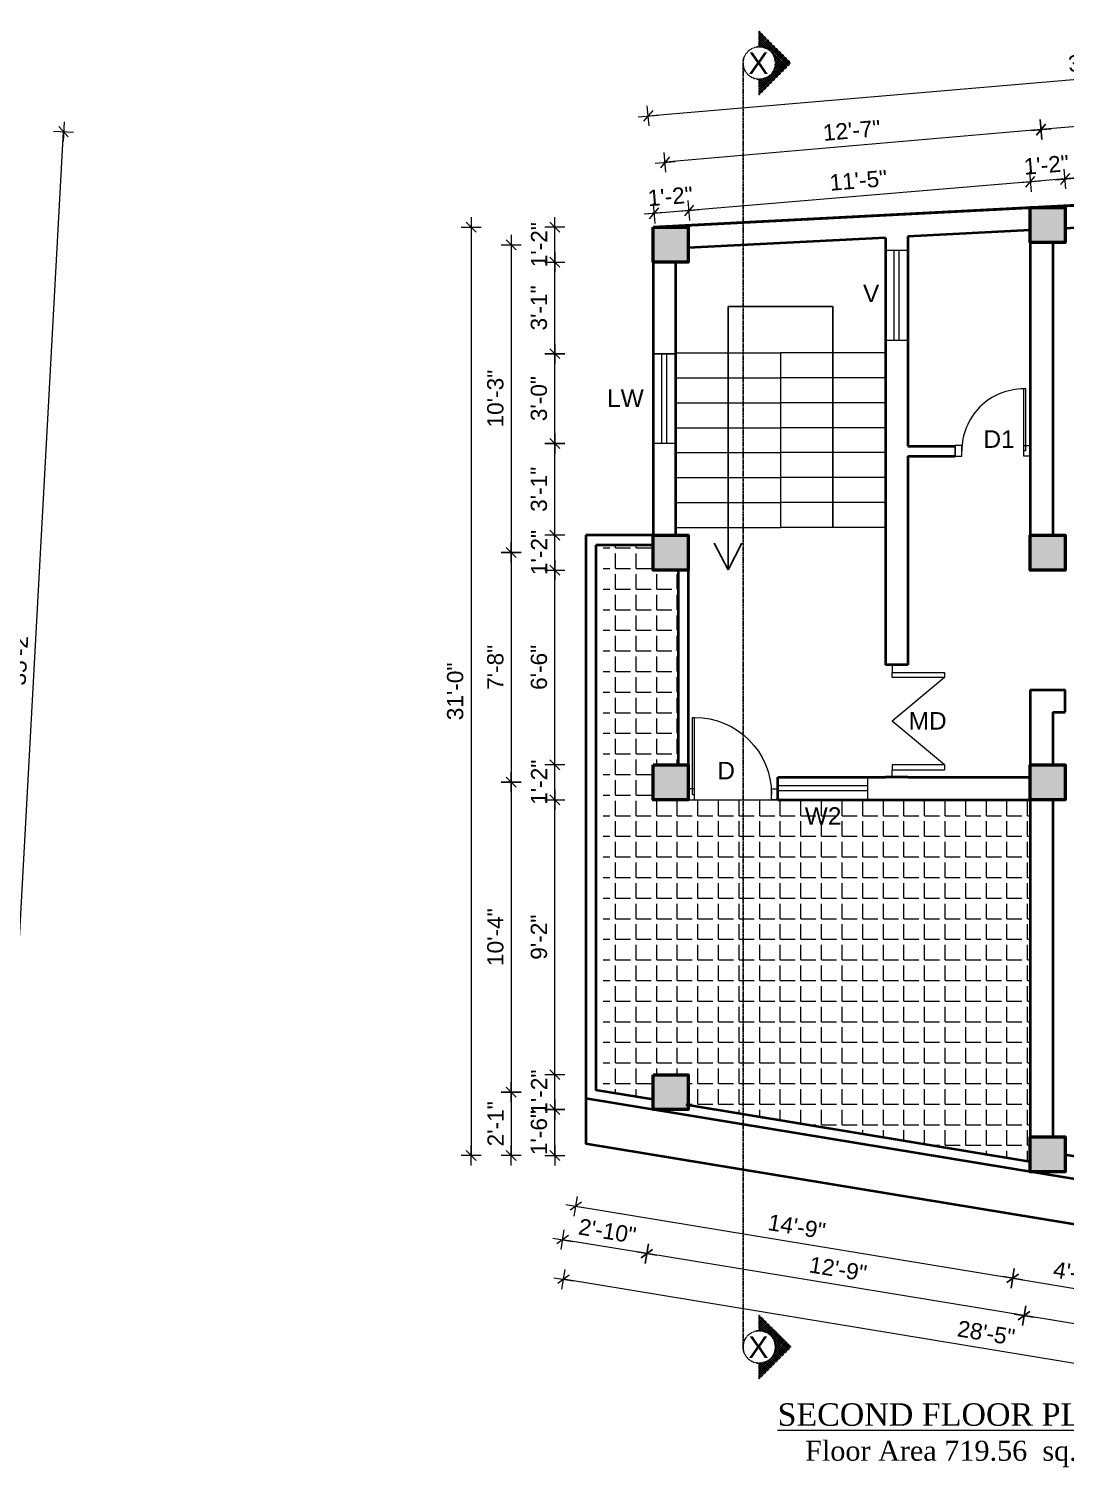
# Model space of a CAD drawing. Header units: inches. Extents: x -14619 to 1971361, y -855114 to -978.
# Drawn here: x 22684 to 23099, y -5102 to -4525 of the extents above; entities that cross this region are included whole.
import ezdxf

# ---------------------------------------------------------------- set-up
doc = ezdxf.new("R2010")
doc.units = ezdxf.units.IN
doc.header["$LTSCALE"] = 0.5
doc.header["$MEASUREMENT"] = 0
doc.header["$PDMODE"] = 66
doc.linetypes.add('CENTERX2', pattern=[4, 2.5, -0.5, 0.5, -0.5])
doc.layers.add('A-Sect-Iden', color=111, linetype='CENTERX2')
for name, color, linetype, lineweight in [('COLUMN', 8, 'Continuous', 50), ('DIM', 180, 'Continuous', 5), ('ELEVATION', 85, 'Continuous', 9), ('ha', 253, 'Continuous', 13), ('HACTH', 8, 'Continuous', 5), ('stair', 132, 'Continuous', 13), ('TEXT', 220, 'Continuous', 9), ('Toilet', 7, 'Continuous', 25), ('wall', 20, 'Continuous', 40), ('Win frame', 132, 'Continuous', 15), ('window', 6, 'Continuous', 13)]:
    doc.layers.add(name, color=color, linetype=linetype, lineweight=lineweight)
doc.styles.add('arial', font='arial.ttf')
doc.styles.add('HEADING', font='swissel.ttf')
doc.dimstyles.new('1 96', dxfattribs={"dimtxt": 6.5, "dimasz": 4, "dimexe": 0, "dimexo": 0, "dimgap": 3, "dimtad": 1, "dimdec": 0, "dimzin": 11, "dimdsep": 46, "dimlunit": 3, "dimtxsty": 'arial', "dimblk": 'oblique', "dimcen": 4, "dimse1": 1, "dimse2": 1, "dimclrd": 256, "dimclre": 256, "dimclrt": 256, "dimadec": 0, "dimazin": 0, "dimtfac": 1, "dimtdec": 0, "dimtix": 1, "dimtmove": 0, "dimatfit": 3, "dimldrblk": 'Arrow2', "dimfxl": 1, "dimtolj": 1, "dimtzin": 0, "dimlwd": -1, "dimlwe": 9, "dimarcsym": 0})

# ---------------------------------------------------------------- blocks, each defined once
blk = doc.blocks.new('door')
at = {"layer": 'window', "ltscale": 0.002}
for p, q in [((-100562.66, -53980.34), (-100562.65, -53949.5)), ((-100561.8, -53949.5), (-100562.65, -53949.5)), ((-100561.81, -53980.35), (-100561.8, -53949.5)), ((-100561.81, -53980.35), (-100562.66, -53980.35))]:
    blk.add_line(p, q, dxfattribs=at)
for points in [[(-100596.09, -53982.49), (-100593.52, -53982.49), (-100593.52, -53978.2), (-100596.09, -53978.2)], [(-100560.09, -53982.49), (-100562.66, -53982.49), (-100562.66, -53978.2), (-100560.09, -53978.2)]]:
    blk.add_lwpolyline(points, close=True, dxfattribs=at)
blk.add_arc((-100562.66, -53980.36), 30.86, 89.97932, 179.97932, dxfattribs=at)
blk = doc.blocks.new('oblique')
at = {"lineweight": 9}
for p, q in [((1, 0), (-1, 0)), ((-0.5, -0.5), (0.5, 0.5)), ((0, 1), (0, -1))]:
    blk.add_line(p, q, dxfattribs=at)
blk = doc.blocks.new('*D1139')
at = {"layer": 'Defpoints', "color": 0, "transparency": 16777216}
for p in [(22910.42, -4954.41), (23085.35, -4983.27), (23078.32, -5025.9)]:
    blk.add_point(p, dxfattribs=at)
at = {"layer": 'DIM', "transparency": 16777216}
blk.add_line((22903.39, -4997.05), (23078.32, -5025.9), dxfattribs=at)
at = {"layer": 'DIM', "transparency": 16777216, "xscale": 4, "yscale": 4, "zscale": 4}
for p, rotation in [((22903.39, -4997.05), 170.6334039608234), ((23078.32, -5025.9), 350.6334039608234)]:
    blk.add_blockref('oblique', p, dxfattribs=dict(at, rotation=rotation))
at = {"layer": 'DIM', "transparency": 16777216, "insert": (22991.88, -5005.24), "char_height": 6.5, "attachment_point": 5, "rotation": 350.6334, "style": 'arial'}
blk.add_mtext('\\A1;14\'-9"', dxfattribs=at)
blk = doc.blocks.new('_Oblique')
at = {"color": 0, "linetype": 'ByBlock', "lineweight": -2}
blk.add_line((-0.5, -0.5), (0.5, 0.5), dxfattribs=at)
blk = doc.blocks.new('Arrow2')
for p, q in [((-4.1, 0.75), (-3.08, 0)), ((0, 0), (-4.1, 0.75)), ((-3.08, 0), (-4.1, -0.75)), ((-4.1, -0.75), (0, 0))]:
    blk.add_line(p, q)
blk.add_solid([(-4.1, 0.75), (0, 0), (-3.08, 0), (-4.1, -0.75)])
blk = doc.blocks.new('*D1140')
at = {"layer": 'Defpoints', "color": 0, "transparency": 16777216}
for p in [(23085.35, -4983.27), (23133.91, -4991.28), (23126.88, -5033.91)]:
    blk.add_point(p, dxfattribs=at)
at = {"layer": 'DIM', "transparency": 16777216}
blk.add_line((23078.32, -5025.9), (23126.88, -5033.91), dxfattribs=at)
at = {"layer": 'DIM', "transparency": 16777216, "xscale": 4, "yscale": 4, "zscale": 4}
for p, rotation in [((23078.32, -5025.9), 170.6334039608077), ((23126.88, -5033.91), 350.6334039608077)]:
    blk.add_blockref('oblique', p, dxfattribs=dict(at, rotation=rotation))
at = {"layer": 'DIM', "transparency": 16777216, "insert": (23103.62, -5023.73), "char_height": 6.5, "attachment_point": 5, "rotation": 350.6334, "style": 'arial'}
blk.add_mtext('\\A1;4\'-1"', dxfattribs=at)
blk = doc.blocks.new('*D1143')
at = {"layer": 'Defpoints', "color": 0, "transparency": 16777216}
for p in [(23092.35, -4983.27), (23237.6, -5007.17), (23082.87, -5040.87)]:
    blk.add_point(p, dxfattribs=at)
at = {"layer": 'DIM', "transparency": 16777216}
blk.add_line((23228.12, -5064.77), (23082.87, -5040.87), dxfattribs=at)
at = {"layer": 'DIM', "transparency": 16777216, "xscale": 4, "yscale": 4, "zscale": 4}
for p, rotation in [((23082.87, -5040.87), 170.6544011370747), ((23228.12, -5064.77), 350.6544011370747)]:
    blk.add_blockref('oblique', p, dxfattribs=dict(at, rotation=rotation))
at = {"layer": 'DIM', "transparency": 16777216, "insert": (23156.52, -5046.59), "char_height": 6.5, "attachment_point": 5, "rotation": 350.6544, "style": 'arial'}
blk.add_mtext('\\A1;12\'-3"', dxfattribs=at)
blk = doc.blocks.new('*D1144')
at = {"layer": 'Defpoints', "color": 0, "transparency": 16777216}
for p in [(22941.35, -4958.36), (23092.35, -4983.27), (22931.86, -5016.02)]:
    blk.add_point(p, dxfattribs=at)
at = {"layer": 'DIM', "transparency": 16777216}
blk.add_line((23082.87, -5040.87), (22931.86, -5016.02), dxfattribs=at)
at = {"layer": 'DIM', "transparency": 16777216, "xscale": 4, "yscale": 4, "zscale": 4}
for p, rotation in [((22931.86, -5016.02), 170.6544011371243), ((23082.87, -5040.87), 350.6544011371244)]:
    blk.add_blockref('oblique', p, dxfattribs=dict(at, rotation=rotation))
at = {"layer": 'DIM', "transparency": 16777216, "insert": (23008.4, -5022.21), "char_height": 6.5, "attachment_point": 5, "rotation": 350.6544, "style": 'arial'}
blk.add_mtext('\\A1;12\'-9"', dxfattribs=at)
blk = doc.blocks.new('*D1145')
at = {"layer": 'Defpoints', "color": 0, "transparency": 16777216}
for p in [(22907.45, -4953.92), (22941.35, -4958.36), (22898.14, -5010.47)]:
    blk.add_point(p, dxfattribs=at)
at = {"layer": 'DIM', "transparency": 16777216}
blk.add_line((22931.86, -5016.02), (22898.14, -5010.47), dxfattribs=at)
at = {"layer": 'DIM', "transparency": 16777216, "xscale": 4, "yscale": 4, "zscale": 4}
for p, rotation in [((22898.14, -5010.47), 170.6544011371243), ((22931.86, -5016.02), 350.6544011371244)]:
    blk.add_blockref('oblique', p, dxfattribs=dict(at, rotation=rotation))
at = {"layer": 'DIM', "transparency": 16777216, "insert": (22916.03, -5007.01), "char_height": 6.5, "attachment_point": 5, "rotation": 350.6544, "style": 'arial'}
blk.add_mtext('\\A1;2\'-10"', dxfattribs=at)
blk = doc.blocks.new('*D1146')
at = {"layer": 'Defpoints', "color": 0, "transparency": 16777216}
for p in [(22907.45, -4972.08), (22898.5, -5026.32), (23243.79, -5027.56)]:
    blk.add_point(p, dxfattribs=at)
at = {"layer": 'DIM', "transparency": 16777216}
blk.add_line((23234.84, -5081.8), (22898.5, -5026.32), dxfattribs=at)
at = {"layer": 'DIM', "transparency": 16777216, "xscale": 4, "yscale": 4, "zscale": 4}
for p, rotation in [((22898.5, -5026.32), 170.6334039608231), ((23234.84, -5081.8), 350.6334039608232)]:
    blk.add_blockref('oblique', p, dxfattribs=dict(at, rotation=rotation))
at = {"layer": 'DIM', "transparency": 16777216, "insert": (23067.7, -5047.82), "char_height": 6.5, "attachment_point": 5, "rotation": 350.6334, "style": 'arial'}
blk.add_mtext('\\A1;28\'-5"', dxfattribs=at)
blk = doc.blocks.new('*D1001')
at = {"layer": 'Defpoints', "color": 0, "transparency": 16777216}
for p in [(23099.26, -4585.6), (23253.66, -4580.9), (23099.6, -4589.64)]:
    blk.add_point(p, dxfattribs=at)
at = {"layer": 'DIM', "transparency": 16777216}
blk.add_line((23252.98, -4572.72), (23099.26, -4585.6), dxfattribs=at)
at = {"layer": 'DIM', "transparency": 16777216, "xscale": 4, "yscale": 4, "zscale": 4}
for p, rotation in [((23252.98, -4572.72), 4.790040760971524), ((23099.26, -4585.6), 184.7900407609715)]:
    blk.add_blockref('oblique', p, dxfattribs=dict(at, rotation=rotation))
at = {"layer": 'DIM', "transparency": 16777216, "insert": (23175.59, -4572.87), "char_height": 6.5, "attachment_point": 5, "rotation": 4.79004, "style": 'arial'}
blk.add_mtext('\\A1;12\'-10"', dxfattribs=at)
blk = doc.blocks.new('*D1002')
at = {"layer": 'Defpoints', "color": 0, "transparency": 16777216}
for p in [(23085.36, -4586.77), (23085.6, -4589.64), (23099.6, -4589.64)]:
    blk.add_point(p, dxfattribs=at)
at = {"layer": 'DIM', "transparency": 16777216}
for p, q in [((23099.26, -4585.6), (23085.36, -4586.77)), ((23099.26, -4585.6), (23103.25, -4585.27)), ((23085.36, -4586.77), (23081.37, -4587.1))]:
    blk.add_line(p, q, dxfattribs=at)
at = {"layer": 'DIM', "transparency": 16777216, "xscale": 4, "yscale": 4, "zscale": 4}
for p, rotation in [((23085.36, -4586.77), 4.790040760971511), ((23099.26, -4585.6), 184.7900407609715)]:
    blk.add_blockref('oblique', p, dxfattribs=dict(at, rotation=rotation))
at = {"layer": 'DIM', "transparency": 16777216, "insert": (23091.79, -4579.94), "char_height": 6.5, "attachment_point": 5, "rotation": 4.79004, "style": 'arial'}
blk.add_mtext('\\A1;1\'-2"', dxfattribs=at)
blk = doc.blocks.new('*D1003')
at = {"layer": 'Defpoints', "color": 0, "transparency": 16777216}
for p in [(23085.6, -4589.64), (22948.67, -4597.48), (22948.73, -4598.22)]:
    blk.add_point(p, dxfattribs=at)
at = {"layer": 'DIM', "transparency": 16777216}
blk.add_line((23085.36, -4586.77), (22948.73, -4598.22), dxfattribs=at)
at = {"layer": 'DIM', "transparency": 16777216, "xscale": 4, "yscale": 4, "zscale": 4}
for p, rotation in [((23085.36, -4586.77), 4.790040760971524), ((22948.73, -4598.22), 184.7900407609715)]:
    blk.add_blockref('oblique', p, dxfattribs=dict(at, rotation=rotation))
at = {"layer": 'DIM', "transparency": 16777216, "insert": (23016.52, -4586.2), "char_height": 6.5, "attachment_point": 5, "rotation": 4.79004, "style": 'arial'}
blk.add_mtext('\\A1;11\'-5"', dxfattribs=at)
blk = doc.blocks.new('*D1004')
at = {"layer": 'Defpoints', "color": 0, "transparency": 16777216}
for p in [(22934.6, -4597.49), (22948.67, -4597.48), (22934.76, -4599.39)]:
    blk.add_point(p, dxfattribs=at)
at = {"layer": 'DIM', "transparency": 16777216}
for p, q in [((22934.76, -4599.39), (22930.77, -4599.72)), ((22948.73, -4598.22), (22934.76, -4599.39)), ((22948.73, -4598.22), (22952.72, -4597.88))]:
    blk.add_line(p, q, dxfattribs=at)
at = {"layer": 'DIM', "transparency": 16777216, "xscale": 4, "yscale": 4, "zscale": 4}
for p, rotation in [((22934.76, -4599.39), 4.790040760971511), ((22948.73, -4598.22), 184.7900407609715)]:
    blk.add_blockref('oblique', p, dxfattribs=dict(at, rotation=rotation))
at = {"layer": 'DIM', "transparency": 16777216, "insert": (22941.22, -4592.56), "char_height": 6.5, "attachment_point": 5, "rotation": 4.79004, "style": 'arial'}
blk.add_mtext('\\A1;1\'-2"', dxfattribs=at)
blk = doc.blocks.new('*D1070')
at = {"layer": 'Defpoints', "color": 0, "transparency": 16777216}
for p in [(23089.63, -4565.83), (23260.42, -4588.36), (23092.35, -4597.1)]:
    blk.add_point(p, dxfattribs=at)
at = {"layer": 'DIM', "transparency": 16777216}
blk.add_line((23257.19, -4551.24), (23089.63, -4565.83), dxfattribs=at)
at = {"layer": 'DIM', "transparency": 16777216, "xscale": 4, "yscale": 4, "zscale": 4}
for p, rotation in [((23257.19, -4551.24), 4.975038053404806), ((23089.63, -4565.83), 184.9750380534048)]:
    blk.add_blockref('oblique', p, dxfattribs=dict(at, rotation=rotation))
at = {"layer": 'DIM', "transparency": 16777216, "insert": (23172.86, -4552.24), "char_height": 6.5, "attachment_point": 5, "rotation": 4.97504, "style": 'arial'}
blk.add_mtext('\\A1;14\'-0"', dxfattribs=at)
blk = doc.blocks.new('*D1071')
at = {"layer": 'Defpoints', "color": 0, "transparency": 16777216}
for p in [(22939.16, -4578.93), (23092.35, -4597.1), (22941.42, -4604.94)]:
    blk.add_point(p, dxfattribs=at)
at = {"layer": 'DIM', "transparency": 16777216}
blk.add_line((23089.63, -4565.83), (22939.16, -4578.93), dxfattribs=at)
at = {"layer": 'DIM', "transparency": 16777216, "xscale": 4, "yscale": 4, "zscale": 4}
for p, rotation in [((23089.63, -4565.83), 4.975038053404806), ((22939.16, -4578.93), 184.9750380534048)]:
    blk.add_blockref('oblique', p, dxfattribs=dict(at, rotation=rotation))
at = {"layer": 'DIM', "transparency": 16777216, "insert": (23013.85, -4566.14), "char_height": 6.5, "attachment_point": 5, "rotation": 4.97504, "style": 'arial'}
blk.add_mtext('\\A1;12\'-7"', dxfattribs=at)
blk = doc.blocks.new('*D1005')
at = {"layer": 'Defpoints', "color": 0, "transparency": 16777216}
for p in [(23292.88, -4529.43), (23297.28, -4580.71), (22936.76, -4611.62)]:
    blk.add_point(p, dxfattribs=at)
at = {"layer": 'DIM', "transparency": 16777216}
blk.add_line((22932.37, -4560.35), (23292.88, -4529.43), dxfattribs=at)
at = {"layer": 'DIM', "transparency": 16777216, "xscale": 4, "yscale": 4, "zscale": 4}
for p, rotation in [((23292.88, -4529.43), 4.901622646128566), ((22932.37, -4560.35), 184.9016226461285)]:
    blk.add_blockref('oblique', p, dxfattribs=dict(at, rotation=rotation))
at = {"layer": 'DIM', "transparency": 16777216, "insert": (23112.08, -4538.59), "char_height": 6.5, "attachment_point": 5, "rotation": 4.90162, "style": 'arial'}
blk.add_mtext('\\A1;30\'-2"', dxfattribs=at)
blk = doc.blocks.new('*D1103')
at = {"layer": 'Defpoints', "color": 0, "transparency": 16777216}
for p in [(22894.98, -4958.36), (22934.35, -4958.36), (22935.76, -4976.75)]:
    blk.add_point(p, dxfattribs=at)
at = {"layer": 'DIM', "transparency": 16777216}
for p, q in [((22894.98, -4958.36), (22894.98, -4954.36)), ((22894.98, -4976.75), (22894.98, -4958.36)), ((22894.98, -4976.75), (22894.98, -4980.75))]:
    blk.add_line(p, q, dxfattribs=at)
at = {"layer": 'DIM', "transparency": 16777216, "xscale": 4, "yscale": 4, "zscale": 4}
for p, rotation in [((22894.98, -4958.36), 270), ((22894.98, -4976.75), 90)]:
    blk.add_blockref('oblique', p, dxfattribs=dict(at, rotation=rotation))
at = {"layer": 'DIM', "transparency": 16777216, "insert": (22888.66, -4967.55), "char_height": 6.5, "attachment_point": 5, "rotation": 90, "style": 'arial'}
blk.add_mtext('\\A1;1\'-6"', dxfattribs=at)
blk = doc.blocks.new('*D1104')
at = {"layer": 'Defpoints', "color": 0, "transparency": 16777216}
for p in [(22894.98, -4944.36), (22934.35, -4944.36), (22934.35, -4958.36)]:
    blk.add_point(p, dxfattribs=at)
at = {"layer": 'DIM', "transparency": 16777216}
for p, q in [((22894.98, -4944.36), (22894.98, -4940.36)), ((22894.98, -4958.36), (22894.98, -4944.36)), ((22894.98, -4958.36), (22894.98, -4962.36))]:
    blk.add_line(p, q, dxfattribs=at)
at = {"layer": 'DIM', "transparency": 16777216, "xscale": 4, "yscale": 4, "zscale": 4}
for p, rotation in [((22894.98, -4944.36), 270), ((22894.98, -4958.36), 90)]:
    blk.add_blockref('oblique', p, dxfattribs=dict(at, rotation=rotation))
at = {"layer": 'DIM', "transparency": 16777216, "insert": (22888.71, -4951.36), "char_height": 6.5, "attachment_point": 5, "rotation": 90, "style": 'arial'}
blk.add_mtext('\\A1;1\'-2"', dxfattribs=at)
blk = doc.blocks.new('*D1105')
at = {"layer": 'Defpoints', "color": 0, "transparency": 16777216}
for p in [(22894.98, -4834.23), (22934.35, -4834.23), (22934.35, -4944.36)]:
    blk.add_point(p, dxfattribs=at)
at = {"layer": 'DIM', "transparency": 16777216}
blk.add_line((22894.98, -4944.36), (22894.98, -4834.23), dxfattribs=at)
at = {"layer": 'DIM', "transparency": 16777216, "xscale": 4, "yscale": 4, "zscale": 4}
for p, rotation in [((22894.98, -4834.23), 90), ((22894.98, -4944.36), 270)]:
    blk.add_blockref('oblique', p, dxfattribs=dict(at, rotation=rotation))
at = {"layer": 'DIM', "transparency": 16777216, "insert": (22888.66, -4889.29), "char_height": 6.5, "attachment_point": 5, "rotation": 90, "style": 'arial'}
blk.add_mtext('\\A1;9\'-2"', dxfattribs=at)
blk = doc.blocks.new('*D1106')
at = {"layer": 'Defpoints', "color": 0, "transparency": 16777216}
for p in [(22894.98, -4820.23), (22934.35, -4820.23), (22934.35, -4834.23)]:
    blk.add_point(p, dxfattribs=at)
at = {"layer": 'DIM', "transparency": 16777216}
for p, q in [((22894.98, -4820.23), (22894.98, -4816.23)), ((22894.98, -4834.23), (22894.98, -4820.23)), ((22894.98, -4834.23), (22894.98, -4838.23))]:
    blk.add_line(p, q, dxfattribs=at)
at = {"layer": 'DIM', "transparency": 16777216, "xscale": 4, "yscale": 4, "zscale": 4}
for p, rotation in [((22894.98, -4820.23), 270), ((22894.98, -4834.23), 90)]:
    blk.add_blockref('oblique', p, dxfattribs=dict(at, rotation=rotation))
at = {"layer": 'DIM', "transparency": 16777216, "insert": (22888.71, -4827.23), "char_height": 6.5, "attachment_point": 5, "rotation": 90, "style": 'arial'}
blk.add_mtext('\\A1;1\'-2"', dxfattribs=at)
blk = doc.blocks.new('*D1107')
at = {"layer": 'Defpoints', "color": 0, "transparency": 16777216}
for p in [(22894.98, -4742.23), (22934.42, -4742.23), (22934.35, -4820.23)]:
    blk.add_point(p, dxfattribs=at)
at = {"layer": 'DIM', "transparency": 16777216}
blk.add_line((22894.98, -4820.23), (22894.98, -4742.23), dxfattribs=at)
at = {"layer": 'DIM', "transparency": 16777216, "xscale": 4, "yscale": 4, "zscale": 4}
for p, rotation in [((22894.98, -4742.23), 90), ((22894.98, -4820.23), 270)]:
    blk.add_blockref('oblique', p, dxfattribs=dict(at, rotation=rotation))
at = {"layer": 'DIM', "transparency": 16777216, "insert": (22888.66, -4781.23), "char_height": 6.5, "attachment_point": 5, "rotation": 90, "style": 'arial'}
blk.add_mtext('\\A1;6\'-6"', dxfattribs=at)
blk = doc.blocks.new('*D1108')
at = {"layer": 'Defpoints', "color": 0, "transparency": 16777216}
for p in [(22894.98, -4728.23), (22934.35, -4728.23), (22934.42, -4742.23)]:
    blk.add_point(p, dxfattribs=at)
at = {"layer": 'DIM', "transparency": 16777216}
for p, q in [((22894.98, -4728.23), (22894.98, -4724.23)), ((22894.98, -4742.23), (22894.98, -4728.23)), ((22894.98, -4742.23), (22894.98, -4746.23))]:
    blk.add_line(p, q, dxfattribs=at)
at = {"layer": 'DIM', "transparency": 16777216, "xscale": 4, "yscale": 4, "zscale": 4}
for p, rotation in [((22894.98, -4728.23), 270), ((22894.98, -4742.23), 90)]:
    blk.add_blockref('oblique', p, dxfattribs=dict(at, rotation=rotation))
at = {"layer": 'DIM', "transparency": 16777216, "insert": (22888.71, -4735.23), "char_height": 6.5, "attachment_point": 5, "rotation": 90, "style": 'arial'}
blk.add_mtext('\\A1;1\'-2"', dxfattribs=at)
blk = doc.blocks.new('*D1109')
at = {"layer": 'Defpoints', "color": 0, "transparency": 16777216}
for p in [(22894.98, -4691.58), (22934.35, -4691.58), (22934.35, -4728.23)]:
    blk.add_point(p, dxfattribs=at)
at = {"layer": 'DIM', "transparency": 16777216}
blk.add_line((22894.98, -4728.23), (22894.98, -4691.58), dxfattribs=at)
at = {"layer": 'DIM', "transparency": 16777216, "xscale": 4, "yscale": 4, "zscale": 4}
for p, rotation in [((22894.98, -4691.58), 90), ((22894.98, -4728.23), 270)]:
    blk.add_blockref('oblique', p, dxfattribs=dict(at, rotation=rotation))
at = {"layer": 'DIM', "transparency": 16777216, "insert": (22888.65, -4709.91), "char_height": 6.5, "attachment_point": 5, "rotation": 90, "style": 'arial'}
blk.add_mtext('\\A1;3\'-1"', dxfattribs=at)
blk = doc.blocks.new('*D1110')
at = {"layer": 'Defpoints', "color": 0, "transparency": 16777216}
for p in [(22894.98, -4655.58), (22934.35, -4655.58), (22934.35, -4691.58)]:
    blk.add_point(p, dxfattribs=at)
at = {"layer": 'DIM', "transparency": 16777216}
blk.add_line((22894.98, -4691.58), (22894.98, -4655.58), dxfattribs=at)
at = {"layer": 'DIM', "transparency": 16777216, "xscale": 4, "yscale": 4, "zscale": 4}
for p, rotation in [((22894.98, -4655.58), 90), ((22894.98, -4691.58), 270)]:
    blk.add_blockref('oblique', p, dxfattribs=dict(at, rotation=rotation))
at = {"layer": 'DIM', "transparency": 16777216, "insert": (22888.65, -4673.58), "char_height": 6.5, "attachment_point": 5, "rotation": 90, "style": 'arial'}
blk.add_mtext('\\A1;3\'-0"', dxfattribs=at)
blk = doc.blocks.new('*D1111')
at = {"layer": 'Defpoints', "color": 0, "transparency": 16777216}
for p in [(22894.98, -4618.94), (22934.42, -4618.94), (22934.35, -4655.58)]:
    blk.add_point(p, dxfattribs=at)
at = {"layer": 'DIM', "transparency": 16777216}
blk.add_line((22894.98, -4655.58), (22894.98, -4618.94), dxfattribs=at)
at = {"layer": 'DIM', "transparency": 16777216, "xscale": 4, "yscale": 4, "zscale": 4}
for p, rotation in [((22894.98, -4618.94), 90), ((22894.98, -4655.58), 270)]:
    blk.add_blockref('oblique', p, dxfattribs=dict(at, rotation=rotation))
at = {"layer": 'DIM', "transparency": 16777216, "insert": (22888.65, -4637.26), "char_height": 6.5, "attachment_point": 5, "rotation": 90, "style": 'arial'}
blk.add_mtext('\\A1;3\'-1"', dxfattribs=at)
blk = doc.blocks.new('*D1112')
at = {"layer": 'Defpoints', "color": 0, "transparency": 16777216}
for p in [(22894.98, -4604.95), (22934.35, -4604.95), (22934.42, -4618.94)]:
    blk.add_point(p, dxfattribs=at)
at = {"layer": 'DIM', "transparency": 16777216}
for p, q in [((22894.98, -4604.95), (22894.98, -4600.95)), ((22894.98, -4618.94), (22894.98, -4604.95)), ((22894.98, -4618.94), (22894.98, -4622.94))]:
    blk.add_line(p, q, dxfattribs=at)
at = {"layer": 'DIM', "transparency": 16777216, "xscale": 4, "yscale": 4, "zscale": 4}
for p, rotation in [((22894.98, -4604.95), 270), ((22894.98, -4618.94), 90)]:
    blk.add_blockref('oblique', p, dxfattribs=dict(at, rotation=rotation))
at = {"layer": 'DIM', "transparency": 16777216, "insert": (22888.71, -4611.94), "char_height": 6.5, "attachment_point": 5, "rotation": 90, "style": 'arial'}
blk.add_mtext('\\A1;1\'-2"', dxfattribs=at)
blk = doc.blocks.new('*D1113')
at = {"layer": 'Defpoints', "color": 0, "transparency": 16777216}
for p in [(22934.42, -4611.94), (22877.54, -4735.23), (22934.42, -4735.23)]:
    blk.add_point(p, dxfattribs=at)
at = {"layer": 'DIM', "transparency": 16777216}
blk.add_line((22877.54, -4611.94), (22877.54, -4735.23), dxfattribs=at)
at = {"layer": 'DIM', "transparency": 16777216, "xscale": 4, "yscale": 4, "zscale": 4}
for p, rotation in [((22877.54, -4611.94), 90), ((22877.54, -4735.23), 270)]:
    blk.add_blockref('oblique', p, dxfattribs=dict(at, rotation=rotation))
at = {"layer": 'DIM', "transparency": 16777216, "insert": (22871.22, -4673.58), "char_height": 6.5, "attachment_point": 5, "rotation": 90, "style": 'arial'}
blk.add_mtext('\\A1;10\'-3"', dxfattribs=at)
blk = doc.blocks.new('*D1114')
at = {"layer": 'Defpoints', "color": 0, "transparency": 16777216}
for p in [(22934.42, -4735.23), (22877.54, -4827.23), (22934.35, -4827.23)]:
    blk.add_point(p, dxfattribs=at)
at = {"layer": 'DIM', "transparency": 16777216}
blk.add_line((22877.54, -4735.23), (22877.54, -4827.23), dxfattribs=at)
at = {"layer": 'DIM', "transparency": 16777216, "xscale": 4, "yscale": 4, "zscale": 4}
for p, rotation in [((22877.54, -4735.23), 90), ((22877.54, -4827.23), 270)]:
    blk.add_blockref('oblique', p, dxfattribs=dict(at, rotation=rotation))
at = {"layer": 'DIM', "transparency": 16777216, "insert": (22871.22, -4781.23), "char_height": 6.5, "attachment_point": 5, "rotation": 90, "style": 'arial'}
blk.add_mtext('\\A1;7\'-8"', dxfattribs=at)
blk = doc.blocks.new('*D1115')
at = {"layer": 'Defpoints', "color": 0, "transparency": 16777216}
for p in [(22934.35, -4827.23), (22877.54, -4951.36), (22934.35, -4951.36)]:
    blk.add_point(p, dxfattribs=at)
at = {"layer": 'DIM', "transparency": 16777216}
blk.add_line((22877.54, -4827.23), (22877.54, -4951.36), dxfattribs=at)
at = {"layer": 'DIM', "transparency": 16777216, "xscale": 4, "yscale": 4, "zscale": 4}
for p, rotation in [((22877.54, -4827.23), 90), ((22877.54, -4951.36), 270)]:
    blk.add_blockref('oblique', p, dxfattribs=dict(at, rotation=rotation))
at = {"layer": 'DIM', "transparency": 16777216, "insert": (22871.22, -4889.29), "char_height": 6.5, "attachment_point": 5, "rotation": 90, "style": 'arial'}
blk.add_mtext('\\A1;10\'-4"', dxfattribs=at)
blk = doc.blocks.new('*D1116')
at = {"layer": 'Defpoints', "color": 0, "transparency": 16777216}
for p in [(22934.35, -4951.36), (22877.54, -4976.75), (22935.76, -4976.75)]:
    blk.add_point(p, dxfattribs=at)
at = {"layer": 'DIM', "transparency": 16777216}
blk.add_line((22877.54, -4951.36), (22877.54, -4976.75), dxfattribs=at)
at = {"layer": 'DIM', "transparency": 16777216, "xscale": 4, "yscale": 4, "zscale": 4}
for p, rotation in [((22877.54, -4951.36), 90), ((22877.54, -4976.75), 270)]:
    blk.add_blockref('oblique', p, dxfattribs=dict(at, rotation=rotation))
at = {"layer": 'DIM', "transparency": 16777216, "insert": (22871.27, -4964.05), "char_height": 6.5, "attachment_point": 5, "rotation": 90, "style": 'arial'}
blk.add_mtext('\\A1;2\'-1"', dxfattribs=at)
blk = doc.blocks.new('*D1117')
at = {"layer": 'Defpoints', "color": 0, "transparency": 16777216}
for p in [(22934.42, -4604.94), (22861.45, -4976.75), (22934.42, -4976.75)]:
    blk.add_point(p, dxfattribs=at)
at = {"layer": 'DIM', "transparency": 16777216}
blk.add_line((22861.45, -4604.94), (22861.45, -4976.75), dxfattribs=at)
at = {"layer": 'DIM', "transparency": 16777216, "xscale": 4, "yscale": 4, "zscale": 4}
for p, rotation in [((22861.45, -4604.94), 90), ((22861.45, -4976.75), 270)]:
    blk.add_blockref('oblique', p, dxfattribs=dict(at, rotation=rotation))
at = {"layer": 'DIM', "transparency": 16777216, "insert": (22855.13, -4790.85), "char_height": 6.5, "attachment_point": 5, "rotation": 90, "style": 'arial'}
blk.add_mtext('\\A1;31\'-0"', dxfattribs=at)
blk = doc.blocks.new('*D1051')
at = {"layer": 'Defpoints', "color": 0, "transparency": 16777216}
for p in [(22611.41, -4561.93), (22698.33, -4566.67), (22588.46, -4983.08)]:
    blk.add_point(p, dxfattribs=at)
at = {"layer": 'DIM', "transparency": 16777216}
blk.add_line((22675.38, -4987.82), (22698.33, -4566.67), dxfattribs=at)
at = {"layer": 'DIM', "transparency": 16777216, "xscale": 4, "yscale": 4, "zscale": 4}
for p, rotation in [((22698.33, -4566.67), 86.88119025797543), ((22675.38, -4987.82), 266.8811902579754)]:
    blk.add_blockref('oblique', p, dxfattribs=dict(at, rotation=rotation))
at = {"layer": 'DIM', "transparency": 16777216, "insert": (22680.54, -4776.9), "char_height": 6.5, "attachment_point": 5, "rotation": 86.88119, "style": 'arial'}
blk.add_mtext('\\A1;35\'-2"', dxfattribs=at)

msp = doc.modelspace()

# ---------------------------------------------------------------- hatches: boundary and pattern name
at = {"layer": 'A-Sect-Iden', "ltscale": 0.5}
h = msp.add_hatch(dxfattribs=at)
h.set_pattern_fill('ANSI37', color=2, scale=4.8, angle=359.9886, style=0)
h.set_pattern_definition([(225.0114023, (48895.3169, 1400.26016), (0.424348492, -0.424179628), []), (315.0114023, (48895.3169, 1400.26016), (0.424179628, 0.424348492), [])])
h.paths.add_polyline_path([(22976.85, -4532.68), (22976.85, -4526.44), (22989.56, -4539.16), (22976.84, -4551.87), (22976.84, -4545.64, 1)])
h = msp.add_hatch(dxfattribs=at)
h.set_pattern_fill('ANSI37', color=2, scale=4.8, angle=359.9886, style=0)
h.set_pattern_definition([(225.0114023, (48895.3169, 885.99684), (0.424348492, -0.424179628), []), (315.0114023, (48895.3169, 885.99684), (0.424179628, 0.424348492), [])])
h.paths.add_polyline_path([(22976.85, -5046.94), (22976.85, -5040.71), (22989.56, -5053.42), (22976.84, -5066.13), (22976.84, -5059.9, 1)])
at = {"layer": 'ha'}
h = msp.add_hatch(dxfattribs=at)
h.set_pattern_fill('ANGLE', color=256, scale=30, style=0)
h.set_pattern_definition([(0, (-8636.968, 14736.6056), (0, 8.25), [6, -2.25]), (90, (-8636.968, 14736.6056), (-8.25, 5e-16), [6, -2.25])])
h.paths.add_polyline_path([(23085.35, -4834.23), (22984.35, -4834.23), (22948.35, -4834.23), (22948.35, -4834.23), (22934.35, -4834.23), (22934.35, -4820.23), (22944.42, -4820.23), (22944.42, -4742.23), (22934.42, -4742.23), (22934.42, -4732.23), (22914.42, -4732.23), (22914.42, -4951.02), (22934.35, -4954.3), (22934.35, -4944.36), (22948.35, -4944.36), (22948.35, -4956.61), (23085.35, -4979.21)])
at = {"layer": 'HACTH'}
h = msp.add_hatch(color=256, dxfattribs=at)
h.dxf.hatch_style = 1
h.paths.add_polyline_path([(22948.35, -4944.36), (22934.35, -4944.36), (22934.35, -4958.36), (22948.35, -4958.36)])
h.paths.add_polyline_path([(23099.35, -4969.27), (23085.35, -4969.27), (23085.35, -4983.27), (23099.35, -4983.27)])
h.paths.add_polyline_path([(23244.6, -4993.17), (23230.6, -4993.17), (23230.6, -5007.17), (23244.6, -5007.17)])
h.paths.add_polyline_path([(23254.35, -4820.19), (23240.35, -4820.19), (23240.35, -4834.19), (23254.35, -4834.19)])
h.paths.add_polyline_path([(23099.35, -4820.23), (23085.35, -4820.23), (23085.35, -4834.23), (23099.35, -4834.23)])
h.paths.add_polyline_path([(22948.35, -4820.23), (22934.35, -4820.23), (22934.35, -4834.23), (22948.35, -4834.23), (22948.35, -4829.94)])
h.paths.add_polyline_path([(23259.53, -4728.23), (23245.53, -4728.23), (23245.53, -4742.23), (23259.53, -4742.23)])
h.paths.add_polyline_path([(23099.35, -4728.23), (23085.35, -4728.23), (23085.35, -4742.23), (23099.35, -4742.23)])
h.paths.add_polyline_path([(22948.42, -4728.23), (22934.42, -4728.23), (22934.42, -4742.23), (22948.42, -4742.23)])
h.paths.add_polyline_path([(22948.42, -4604.94), (22934.42, -4604.94), (22934.42, -4618.94), (22948.42, -4618.94)])
h.paths.add_polyline_path([(23099.35, -4597.1), (23085.35, -4597.1), (23085.35, -4611.1), (23099.35, -4611.1)])
h.paths.add_polyline_path([(23267.42, -4588.36), (23253.42, -4588.36), (23253.42, -4602.36), (23267.33, -4602.36), (23267.42, -4600.99)])

# ---------------------------------------------------------------- linework, layer by layer
for p, q in [((22964.35, -4636.74), (23006.35, -4636.74)), ((22964.35, -4636.74), (22964.35, -4742.11)), ((23006.35, -4725.23), (23006.35, -4636.74)), ((22964.35, -4742.11), (22958.84, -4731.54)), ((22964.35, -4742.11), (22969.87, -4731.54)), ((23027.35, -4825.23), (23027.35, -4825.23)), ((23036.35, -4825.23), (23036.35, -4825.23))]:
    msp.add_line(p, q)
at = {"layer": 'A-Sect-Iden', "ltscale": 0.1}
msp.add_line((22970.36, -5053.42), (22970.36, -4539.16), dxfattribs=at)
for points in [[(22976.85, -4532.68), (22976.85, -4526.44), (22989.56, -4539.16), (22976.84, -4551.87), (22976.84, -4545.64)], [(22976.85, -5046.94), (22976.85, -5040.71), (22989.56, -5053.42), (22976.84, -5066.13), (22976.84, -5059.9)]]:
    msp.add_lwpolyline(points, dxfattribs=at)
for centre in [(22976.84, -4539.16), (22976.84, -5053.42)]:
    msp.add_circle(centre, 6.48, dxfattribs=at)
at = {"layer": 'COLUMN'}
for points in [[(23085.35, -4597.1), (23099.35, -4597.1), (23099.35, -4611.1), (23085.35, -4611.1)], [(22934.42, -4604.94), (22948.42, -4604.94), (22948.42, -4618.94), (22934.42, -4618.94)], [(22934.42, -4728.23), (22948.42, -4728.23), (22948.42, -4742.23), (22934.42, -4742.23)], [(23085.35, -4728.23), (23099.35, -4728.23), (23099.35, -4742.23), (23085.35, -4742.23)], [(22934.35, -4820.23), (22948.35, -4820.23), (22948.35, -4834.23), (22934.35, -4834.23)], [(23085.35, -4820.23), (23099.35, -4820.23), (23099.35, -4834.23), (23085.35, -4834.23)], [(22934.35, -4944.36), (22948.35, -4944.36), (22948.35, -4958.36), (22934.35, -4958.36)], [(23085.35, -4969.27), (23099.35, -4969.27), (23099.35, -4983.27), (23085.35, -4983.27)]]:
    msp.add_lwpolyline(points, close=True, dxfattribs=at)
at = {"layer": 'DIM'}
msp.add_lwpolyline([(22934.35, -4604.95), (22934.42, -4742.23), (22944.42, -4742.23), (22944.42, -4820.23), (22934.35, -4820.23), (22934.35, -4834.23), (23085.35, -4834.23), (23085.35, -4983.27), (23244.47, -5009.51), (23264.09, -4661.41), (23268.25, -4587.59)], close=True, dxfattribs=at)
at = {"layer": 'ELEVATION', "color": 146, "ltscale": 0.25, "true_color": 0x105689}
for p, q in [((23030.07, -4780.23), (23030.07, -4783.23)), ((23030.07, -4783.23), (23051.07, -4783.23)), ((23030.07, -4785.23), (23030.07, -4783.23)), ((23051.07, -4785.23), (23030.07, -4785.23)), ((23051.07, -4785.23), (23030.07, -4802.73)), ((23051.07, -4783.23), (23051.07, -4785.23)), ((23051.07, -4820.23), (23030.07, -4802.73)), ((23051.07, -4820.23), (23030.07, -4820.23)), ((23030.07, -4820.23), (23030.07, -4822.23)), ((23030.07, -4825.23), (23030.07, -4822.23)), ((23030.07, -4822.23), (23051.07, -4822.23)), ((23051.07, -4820.23), (23051.07, -4822.23))]:
    msp.add_line(p, q, dxfattribs=at)
at = {"layer": 'stair'}
for p, q in [((22943.35, -4655.23), (22985.35, -4655.23)), ((22943.35, -4655.23), (22985.35, -4655.23)), ((22985.35, -4655.23), (22985.35, -4725.23)), ((23027.35, -4655.23), (22985.35, -4655.23)), ((23027.35, -4655.23), (22985.35, -4655.23)), ((22943.35, -4665.23), (22985.35, -4665.23)), ((22943.35, -4665.23), (22985.35, -4665.23)), ((23027.35, -4665.23), (22985.35, -4665.23)), ((23027.35, -4665.23), (22985.35, -4665.23)), ((22943.35, -4675.23), (22985.35, -4675.23)), ((22943.35, -4675.23), (22985.35, -4675.23)), ((23027.35, -4675.23), (22985.35, -4675.23)), ((23027.35, -4675.23), (22985.35, -4675.23)), ((22943.35, -4685.23), (22985.35, -4685.23)), ((22943.35, -4685.23), (22985.35, -4685.23)), ((23027.35, -4685.23), (22985.35, -4685.23)), ((23027.35, -4685.23), (22985.35, -4685.23)), ((22943.35, -4695.23), (22985.35, -4695.23)), ((22943.35, -4695.23), (22985.35, -4695.23)), ((23027.35, -4695.23), (22985.35, -4695.23)), ((23027.35, -4695.23), (22985.35, -4695.23)), ((22943.35, -4705.23), (22985.35, -4705.23)), ((22943.35, -4705.23), (22985.35, -4705.23)), ((23027.35, -4705.23), (22985.35, -4705.23)), ((23027.35, -4705.23), (22985.35, -4705.23)), ((22943.35, -4715.23), (22985.35, -4715.23)), ((22943.35, -4715.23), (22985.35, -4715.23)), ((23027.35, -4715.23), (22985.35, -4715.23)), ((23027.35, -4715.23), (22985.35, -4715.23)), ((22943.35, -4725.23), (22985.35, -4725.23)), ((22943.35, -4725.23), (22985.35, -4725.23)), ((23027.35, -4725.23), (22985.35, -4725.23)), ((23027.35, -4725.23), (22985.35, -4725.23))]:
    msp.add_line(p, q, dxfattribs=at)
at = {"layer": 'Toilet'}
for p, q in [((22943.35, -4618.94), (22943.35, -4728.23)), ((22943.35, -4655.58), (22934.35, -4655.58)), ((23055.35, -4696.66), (23055.35, -4692.66)), ((23055.35, -4696.66), (23055.35, -4692.66)), ((23085.35, -4742.23), (23099.35, -4742.23)), ((23027.35, -4780.23), (23036.35, -4780.23)), ((22948.42, -4820.23), (22934.35, -4820.23))]:
    msp.add_line(p, q, dxfattribs=at)
at = {"layer": 'wall'}
for p, q in [((22934.35, -4604.95), (23268.25, -4587.59)), ((23253.42, -4597.37), (23099.35, -4605.38)), ((22934.35, -4604.95), (22934.35, -4732.23)), ((23027.35, -4609.12), (22948.42, -4613.23)), ((23027.35, -4609.12), (23027.35, -4780.23)), ((23085.35, -4606.11), (23036.35, -4608.66)), ((23036.35, -4608.66), (23036.35, -4692.66)), ((23085.35, -4611.1), (23085.35, -4728.23)), ((23094.35, -4611.1), (23094.35, -4728.23)), ((22943.35, -4618.94), (22943.35, -4728.23)), ((23036.35, -4692.66), (23055.35, -4692.66)), ((23036.35, -4696.66), (23036.35, -4780.23)), ((23036.35, -4696.66), (23055.35, -4696.66)), ((22934.42, -4728.23), (22907.45, -4728.23)), ((22907.45, -4728.23), (22907.45, -4972.08)), ((22934.42, -4732.23), (22911.45, -4732.23)), ((22911.45, -4732.23), (22911.45, -4950.53)), ((22944.42, -4742.23), (22944.42, -4820.23)), ((22948.42, -4742.23), (22948.42, -4820.23)), ((23036.35, -4780.23), (23027.35, -4780.23)), ((23085.35, -4790.23), (23085.35, -4820.23)), ((23085.35, -4790.23), (23094.35, -4790.23)), ((23094.35, -4790.23), (23099.35, -4790.23)), ((23099.35, -4799.23), (23099.35, -4790.23)), ((23094.35, -4799.23), (23094.35, -4820.23)), ((23094.35, -4799.23), (23099.35, -4799.23)), ((22984.35, -4825.23), (23027.35, -4825.23)), ((22984.35, -4834.23), (22984.35, -4825.23)), ((23036.35, -4825.23), (23027.35, -4825.23)), ((23036.35, -4825.23), (23085.35, -4825.23)), ((22984.35, -4834.23), (23085.35, -4834.23)), ((23085.35, -4834.23), (23085.35, -4969.27)), ((23094.35, -4834.23), (23094.35, -4969.2)), ((23244.47, -5009.51), (22907.45, -4953.92)), ((22934.35, -4954.3), (22911.45, -4950.53)), ((23085.35, -4979.21), (22947.59, -4956.49)), ((23243.79, -5027.56), (22907.45, -4972.08)), ((23230.6, -4998.1), (23099.35, -4976.45))]:
    msp.add_line(p, q, dxfattribs=at)
msp.add_lwpolyline([(23265.77, -4627.52), (23268.25, -4587.59), (22934.35, -4604.95)], dxfattribs=at)
at = {"layer": 'Win frame'}
for p, q in [((23027.35, -4614.18), (23036.35, -4614.18)), ((23030.85, -4650.18), (23030.85, -4614.18)), ((23032.85, -4650.18), (23032.85, -4614.18)), ((23027.35, -4650.18), (23036.35, -4650.18)), ((22943.35, -4655.58), (22934.35, -4655.58)), ((22937.85, -4691.58), (22937.85, -4655.58)), ((22937.85, -4691.58), (22937.85, -4655.58)), ((22939.85, -4691.58), (22939.85, -4655.58)), ((22939.85, -4691.58), (22939.85, -4655.58)), ((22943.35, -4691.58), (22934.35, -4691.58)), ((22943.35, -4691.58), (22934.35, -4691.58)), ((23020.35, -4834.23), (23020.35, -4825.23)), ((23020.35, -4828.73), (22984.35, -4828.73)), ((23020.35, -4830.73), (22984.35, -4830.73))]:
    msp.add_line(p, q, dxfattribs=at)
at = {"layer": 'window', "ltscale": 0.002}
for p, q in [((23082.78, -4694.51), (23082.79, -4669.67)), ((23083.65, -4669.67), (23082.79, -4669.67)), ((23083.64, -4694.51), (23083.65, -4669.67)), ((23083.64, -4694.51), (23082.78, -4694.51))]:
    msp.add_line(p, q, dxfattribs=at)
for points in [[(23055.35, -4696.66), (23057.92, -4696.66), (23057.92, -4692.37), (23055.35, -4692.37)], [(23085.35, -4696.66), (23082.78, -4696.66), (23082.78, -4692.37), (23085.35, -4692.37)]]:
    msp.add_lwpolyline(points, close=True, dxfattribs=at)
msp.add_arc((23082.74, -4694.49), 24.82, 89.88646, 180.06219, dxfattribs=at)

# ---------------------------------------------------------------- block references
at = {"xscale": -1}
msp.add_blockref('door', (-77611.74, 49148.26), dxfattribs=at)

# ---------------------------------------------------------------- texts
at = {"layer": 'A-Sect-Iden', "ltscale": 0.5, "char_height": 8.64, "width": 27.6731, "attachment_point": 5, "style": 'HEADING'}
for insert in [(22976.52, -4539.23), (22976.52, -5053.5)]:
    msp.add_mtext('{\\fArial|b0|i0|c0|p34;X}', dxfattribs=dict(at, insert=insert))
at = {"layer": 'TEXT', "char_height": 7, "width": 65, "attachment_point": 5, "style": 'arial'}
for s, insert in [('V', (23021.66, -4631.45)), ('LW', (22923.28, -4673.43)), ('D1', (23072.86, -4689.8)), ('MD', (23044.27, -4802.64)), ('D', (22963.59, -4822.58)), ('W2', (23002.41, -4840.75))]:
    msp.add_mtext(s, dxfattribs=dict(at, insert=insert))
at = {"layer": 'TEXT', "ltscale": 5, "insert": (23054.79, -5101.59), "char_height": 8, "width": 228.5039, "attachment_point": 8, "style": 'arial'}
msp.add_mtext('{\\fTimes New Roman|b0|i0|c0|p18;\\H1.125x;\\LSECOND FLOOR PLAN\\P\\H0.8889x;\\lFloor Area 719.56  sq.ft.}', dxfattribs=at)

# ---------------------------------------------------------------- dimensions: what is measured, and where the dimension line sits
at = {"layer": 'DIM'}
for p1, p2, distance, picture, middle in [((22936.76, -4611.62), (23297.28, -4580.71), 51.46, '*D1005', (23112.08, -4538.59)), ((22588.46, -4983.08), (22611.41, -4561.93), -87.05, '*D1051', (22680.54, -4776.9)), ((22910.42, -4954.41), (23085.35, -4983.27), -43.22, '*D1139', (22991.88, -5005.24)), ((23243.79, -5027.56), (22907.45, -4972.08), 54.97, '*D1146', (23067.7, -5047.82)), ((23237.6, -5007.17), (23092.35, -4983.27), 58.38, '*D1143', (23156.52, -5046.59))]:
    dim = msp.add_aligned_dim(p1=p1, p2=p2, distance=distance, dimstyle='1 96', dxfattribs=at)
    dim.commit()
    dim.dimension.update_dxf_attribs({"geometry": picture, "text_midpoint": middle})
for base, p1, p2, angle, picture, middle in [((23089.63, -4565.83), (23260.42, -4588.36), (23092.35, -4597.1), 4.97504, '*D1070', (23172.86, -4552.24)), ((22939.16, -4578.93), (23092.35, -4597.1), (22941.42, -4604.94), 4.97504, '*D1071', (23013.85, -4566.14)), ((23099.26, -4585.6), (23253.66, -4580.9), (23099.6, -4589.64), 4.79004, '*D1001', (23175.59, -4572.87)), ((23085.36, -4586.77), (23099.6, -4589.64), (23085.6, -4589.64), 4.79004, '*D1002', (23091.79, -4579.94)), ((22948.73, -4598.22), (23085.6, -4589.64), (22948.67, -4597.48), 4.79004, '*D1003', (23016.52, -4586.2)), ((22934.76, -4599.39), (22948.67, -4597.48), (22934.6, -4597.49), 4.79004, '*D1004', (22941.22, -4592.56)), ((22894.98, -4604.95), (22934.42, -4618.94), (22934.35, -4604.95), 90, '*D1112', (22888.71, -4611.94)), ((22894.98, -4618.94), (22934.35, -4655.58), (22934.42, -4618.94), 90, '*D1111', (22888.65, -4637.26)), ((22894.98, -4655.58), (22934.35, -4691.58), (22934.35, -4655.58), 90, '*D1110', (22888.65, -4673.58)), ((22894.98, -4691.58), (22934.35, -4728.23), (22934.35, -4691.58), 90, '*D1109', (22888.65, -4709.91)), ((22894.98, -4728.23), (22934.42, -4742.23), (22934.35, -4728.23), 90, '*D1108', (22888.71, -4735.23)), ((22877.54, -4827.23), (22934.42, -4735.23), (22934.35, -4827.23), 90, '*D1114', (22871.22, -4781.23)), ((22894.98, -4742.23), (22934.35, -4820.23), (22934.42, -4742.23), 90, '*D1107', (22888.66, -4781.23)), ((22894.98, -4820.23), (22934.35, -4834.23), (22934.35, -4820.23), 90, '*D1106', (22888.71, -4827.23)), ((22877.54, -4951.36), (22934.35, -4827.23), (22934.35, -4951.36), 90, '*D1115', (22871.22, -4889.29)), ((22894.98, -4834.23), (22934.35, -4944.36), (22934.35, -4834.23), 90, '*D1105', (22888.66, -4889.29)), ((22894.98, -4944.36), (22934.35, -4958.36), (22934.35, -4944.36), 90, '*D1104', (22888.71, -4951.36)), ((22877.54, -4976.75), (22934.35, -4951.36), (22935.76, -4976.75), 90, '*D1116', (22871.27, -4964.05)), ((22898.14, -5010.47), (22941.35, -4958.36), (22907.45, -4953.92), 350.6544, '*D1145', (22916.03, -5007.01)), ((22931.86, -5016.02), (23092.35, -4983.27), (22941.35, -4958.36), 350.6544, '*D1144', (23008.4, -5022.21)), ((23126.88, -5033.91), (23085.35, -4983.27), (23133.91, -4991.28), 170.6334, '*D1140', (23103.62, -5023.73))]:
    dim = msp.add_linear_dim(base=base, p1=p1, p2=p2, angle=angle, dimstyle='1 96', override={"dimtmove": 1}, dxfattribs=at)
    dim.commit()
    dim.dimension.update_dxf_attribs({"geometry": picture, "text_midpoint": middle})
for base, p1, p2, picture, middle in [((22861.45, -4976.75), (22934.42, -4604.94), (22934.42, -4976.75), '*D1117', (22855.13, -4790.85)), ((22877.54, -4735.23), (22934.42, -4611.94), (22934.42, -4735.23), '*D1113', (22871.22, -4673.58)), ((22894.98, -4958.36), (22935.76, -4976.75), (22934.35, -4958.36), '*D1103', (22888.66, -4967.55))]:
    dim = msp.add_linear_dim(base=base, p1=p1, p2=p2, angle=90, dimstyle='1 96', dxfattribs=at)
    dim.commit()
    dim.dimension.update_dxf_attribs({"geometry": picture, "text_midpoint": middle})

doc.saveas('drawing.dxf')
